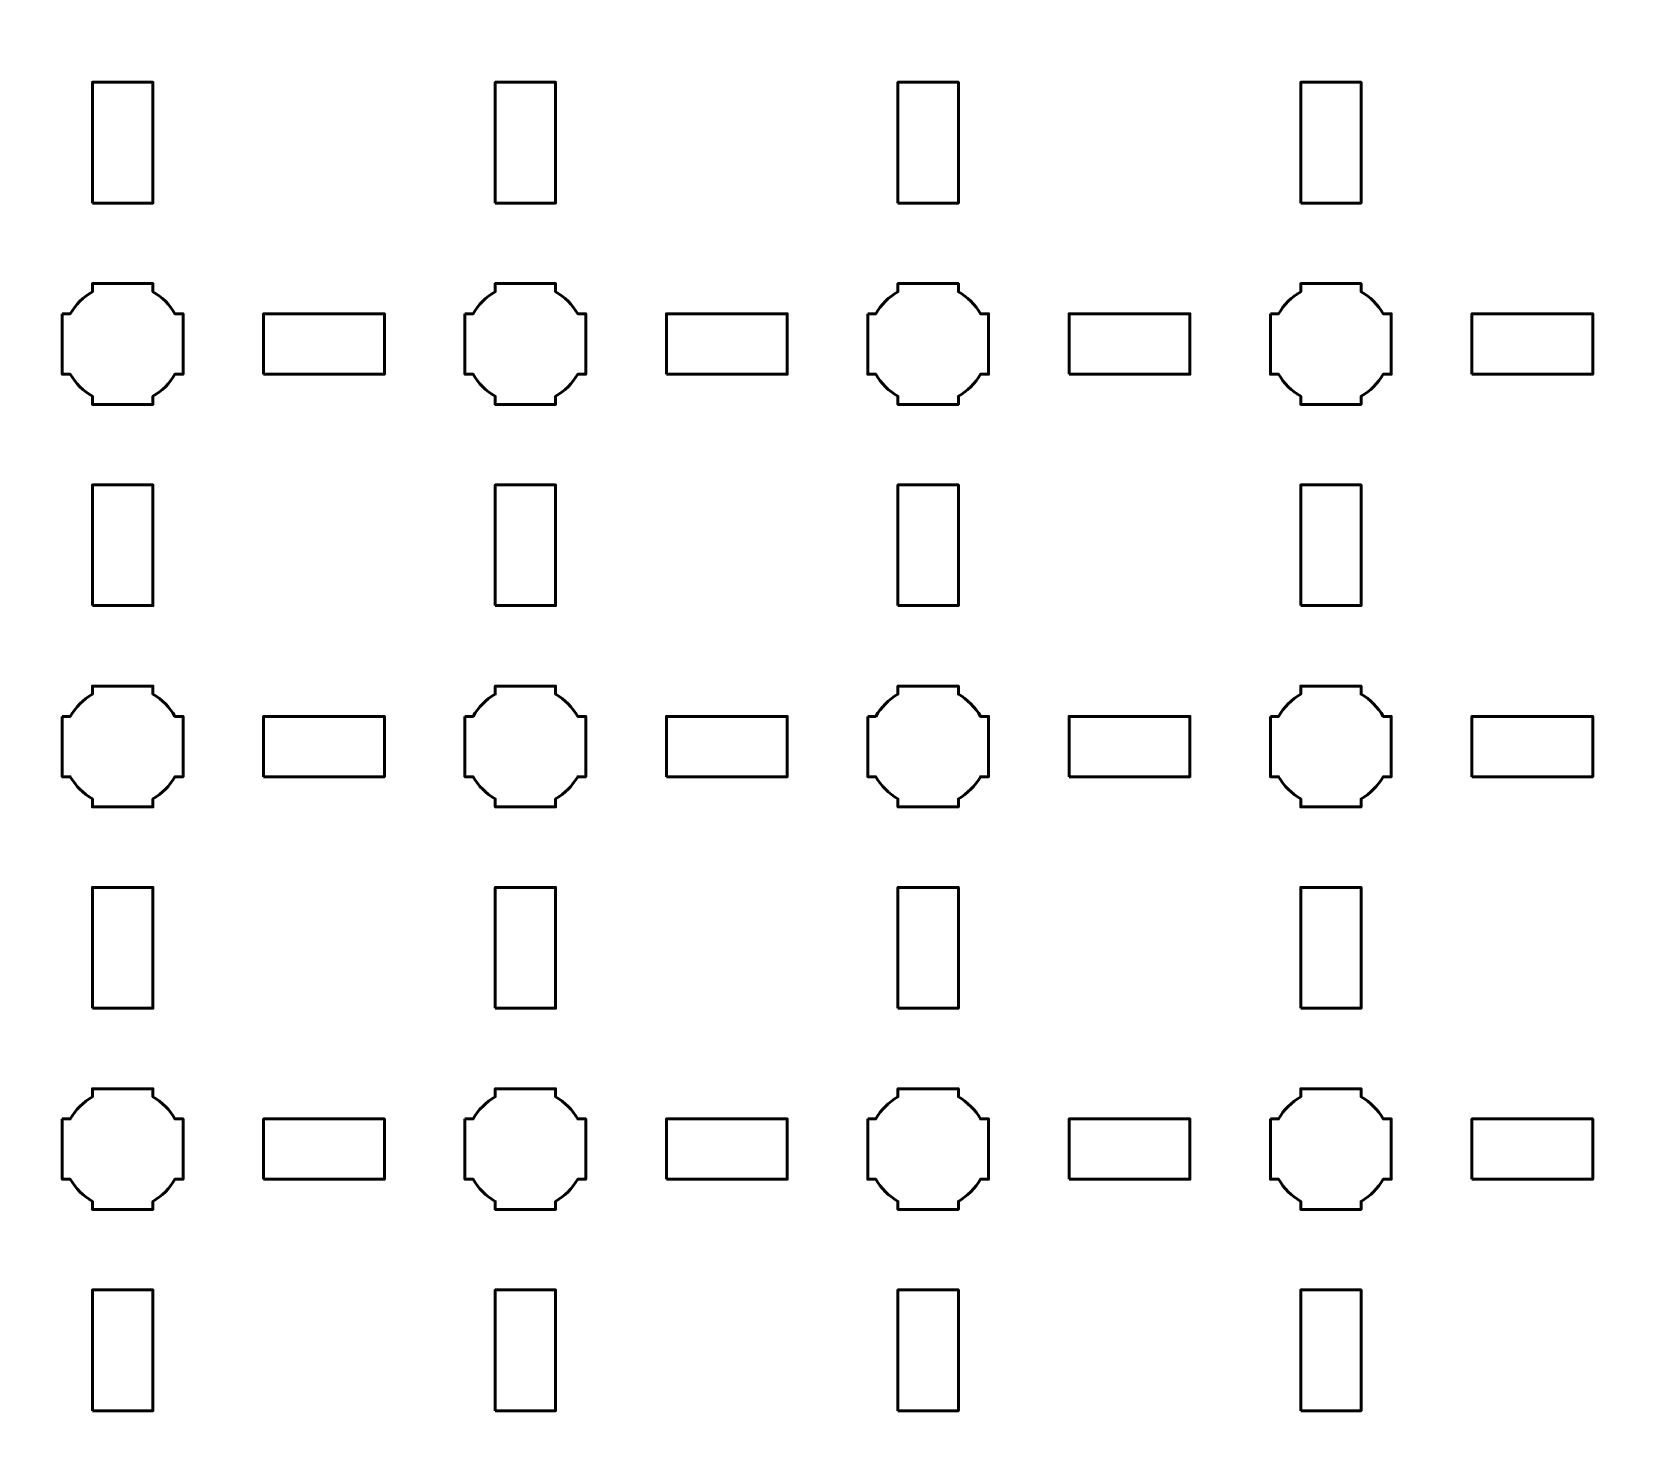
# Model space of a CAD drawing. Header units: centimetres. Extents: x -40.1 to 19.1, y -44.5 to 14.8.
# Drawn here: x -3.95 to 4, y -29.35 to -22.3 of the extents above; entities that cross this region are included whole.
import ezdxf

# ---------------------------------------------------------------- set-up
doc = ezdxf.new("R2010")
doc.units = ezdxf.units.CM
doc.header["$MEASUREMENT"] = 0
doc.layers.add('Layer 1', color=7, linetype='Continuous')

msp = doc.modelspace()

# ---------------------------------------------------------------- linework, layer by layer
at = {"layer": 'Layer 1', "lineweight": 53}
for points in [[(-3.65, -23.15), (-3.35, -23.15), (-3.35, -22.55), (-3.65, -22.55), (-3.65, -23.15)], [(-1.65, -23.15), (-1.35, -23.15), (-1.35, -22.55), (-1.65, -22.55), (-1.65, -23.15)], [(0.35, -23.15), (0.65, -23.15), (0.65, -22.55), (0.35, -22.55), (0.35, -23.15)], [(2.35, -23.15), (2.65, -23.15), (2.65, -22.55), (2.35, -22.55), (2.35, -23.15)], [(-2.8, -24), (-2.2, -24), (-2.2, -23.7), (-2.8, -23.7), (-2.8, -24)], [(-0.8, -24), (-0.2, -24), (-0.2, -23.7), (-0.8, -23.7), (-0.8, -24)], [(1.2, -24), (1.8, -24), (1.8, -23.7), (1.2, -23.7), (1.2, -24)], [(3.2, -24), (3.8, -24), (3.8, -23.7), (3.2, -23.7), (3.2, -24)], [(-3.65, -25.15), (-3.35, -25.15), (-3.35, -24.55), (-3.65, -24.55), (-3.65, -25.15)], [(-1.65, -25.15), (-1.35, -25.15), (-1.35, -24.55), (-1.65, -24.55), (-1.65, -25.15)], [(0.35, -25.15), (0.65, -25.15), (0.65, -24.55), (0.35, -24.55), (0.35, -25.15)], [(2.35, -25.15), (2.65, -25.15), (2.65, -24.55), (2.35, -24.55), (2.35, -25.15)], [(-2.8, -26), (-2.2, -26), (-2.2, -25.7), (-2.8, -25.7), (-2.8, -26)], [(-0.8, -26), (-0.2, -26), (-0.2, -25.7), (-0.8, -25.7), (-0.8, -26)], [(1.2, -26), (1.8, -26), (1.8, -25.7), (1.2, -25.7), (1.2, -26)], [(3.2, -26), (3.8, -26), (3.8, -25.7), (3.2, -25.7), (3.2, -26)], [(-3.65, -27.15), (-3.35, -27.15), (-3.35, -26.55), (-3.65, -26.55), (-3.65, -27.15)], [(-1.65, -27.15), (-1.35, -27.15), (-1.35, -26.55), (-1.65, -26.55), (-1.65, -27.15)], [(0.35, -27.15), (0.65, -27.15), (0.65, -26.55), (0.35, -26.55), (0.35, -27.15)], [(2.35, -27.15), (2.65, -27.15), (2.65, -26.55), (2.35, -26.55), (2.35, -27.15)], [(-2.8, -28), (-2.2, -28), (-2.2, -27.7), (-2.8, -27.7), (-2.8, -28)], [(-0.8, -28), (-0.2, -28), (-0.2, -27.7), (-0.8, -27.7), (-0.8, -28)], [(1.2, -28), (1.8, -28), (1.8, -27.7), (1.2, -27.7), (1.2, -28)], [(3.2, -28), (3.8, -28), (3.8, -27.7), (3.2, -27.7), (3.2, -28)], [(-3.65, -29.15), (-3.35, -29.15), (-3.35, -28.55), (-3.65, -28.55), (-3.65, -29.15)], [(-1.65, -29.15), (-1.35, -29.15), (-1.35, -28.55), (-1.65, -28.55), (-1.65, -29.15)], [(0.35, -29.15), (0.65, -29.15), (0.65, -28.55), (0.35, -28.55), (0.35, -29.15)], [(2.35, -29.15), (2.65, -29.15), (2.65, -28.55), (2.35, -28.55), (2.35, -29.15)]]:
    msp.add_lwpolyline(points, close=True, dxfattribs=at)
for points, knots in [([(-40.15, -44), (-40.15, -44), (-40.15, 14.3), (-40.15, 14.3), (-40.15, 14.3), (-40.15, 14.57609), (-39.92609, 14.8), (-39.65, 14.8), (-39.65, 14.8), (-39.65, 14.8), (18.65, 14.8), (18.65, 14.8), (18.65, 14.8), (18.92609, 14.8), (19.15, 14.57609), (19.15, 14.3), (19.15, 14.3), (19.15, 14.3), (19.15, -44), (19.15, -44), (19.15, -44), (19.15, -44.27609), (18.92609, -44.5), (18.65, -44.5), (18.65, -44.5), (18.65, -44.5), (-39.65, -44.5), (-39.65, -44.5), (-39.65, -44.5), (-39.92609, -44.5), (-40.15, -44.27609), (-40.15, -44)], [0, 0, 0, 0, 0.125, 0.125, 0.125, 0.125, 0.25, 0.25, 0.25, 0.25, 0.375, 0.375, 0.375, 0.375, 0.5, 0.5, 0.5, 0.5, 0.625, 0.625, 0.625, 0.625, 0.75, 0.75, 0.75, 0.75, 0.875, 0.875, 0.875, 0.875, 1, 1, 1, 1]), ([(-3.8, -23.7), (-3.8, -23.7), (-3.75985, -23.7), (-3.75985, -23.7), (-3.75985, -23.7), (-3.7335, -23.65447), (-3.69553, -23.6165), (-3.65, -23.59015), (-3.65, -23.59015), (-3.65, -23.59015), (-3.65, -23.55), (-3.65, -23.55), (-3.65, -23.55), (-3.65, -23.55), (-3.5, -23.55), (-3.5, -23.55), (-3.5, -23.55), (-3.5, -23.55), (-3.35, -23.55), (-3.35, -23.55), (-3.35, -23.55), (-3.35, -23.55), (-3.35, -23.59015), (-3.35, -23.59015), (-3.35, -23.59015), (-3.30447, -23.6165), (-3.2665, -23.65447), (-3.24015, -23.7), (-3.24015, -23.7), (-3.24015, -23.7), (-3.2, -23.7), (-3.2, -23.7), (-3.2, -23.7), (-3.2, -23.7), (-3.2, -23.85), (-3.2, -23.85), (-3.2, -23.85), (-3.2, -23.85), (-3.2, -24), (-3.2, -24), (-3.2, -24), (-3.2, -24), (-3.24015, -24), (-3.24015, -24), (-3.24015, -24), (-3.2665, -24.04553), (-3.30447, -24.0835), (-3.35, -24.10985), (-3.35, -24.10985), (-3.35, -24.10985), (-3.35, -24.15), (-3.35, -24.15), (-3.35, -24.15), (-3.35, -24.15), (-3.5, -24.15), (-3.5, -24.15), (-3.5, -24.15), (-3.5, -24.15), (-3.65, -24.15), (-3.65, -24.15), (-3.65, -24.15), (-3.65, -24.15), (-3.65, -24.10985), (-3.65, -24.10985), (-3.65, -24.10985), (-3.69553, -24.0835), (-3.7335, -24.04553), (-3.75985, -24), (-3.75985, -24), (-3.75985, -24), (-3.8, -24), (-3.8, -24), (-3.8, -24), (-3.8, -24), (-3.8, -23.85), (-3.8, -23.85), (-3.8, -23.85), (-3.8, -23.85), (-3.8, -23.7), (-3.8, -23.7)], [0, 0, 0, 0, 0.05, 0.05, 0.05, 0.05, 0.1, 0.1, 0.1, 0.1, 0.15, 0.15, 0.15, 0.15, 0.2, 0.2, 0.2, 0.2, 0.25, 0.25, 0.25, 0.25, 0.3, 0.3, 0.3, 0.3, 0.35, 0.35, 0.35, 0.35, 0.4, 0.4, 0.4, 0.4, 0.45, 0.45, 0.45, 0.45, 0.5, 0.5, 0.5, 0.5, 0.55, 0.55, 0.55, 0.55, 0.6, 0.6, 0.6, 0.6, 0.65, 0.65, 0.65, 0.65, 0.7, 0.7, 0.7, 0.7, 0.75, 0.75, 0.75, 0.75, 0.8, 0.8, 0.8, 0.8, 0.85, 0.85, 0.85, 0.85, 0.9, 0.9, 0.9, 0.9, 0.95, 0.95, 0.95, 0.95, 1, 1, 1, 1]), ([(-1.8, -23.7), (-1.8, -23.7), (-1.75985, -23.7), (-1.75985, -23.7), (-1.75985, -23.7), (-1.7335, -23.65447), (-1.69553, -23.6165), (-1.65, -23.59015), (-1.65, -23.59015), (-1.65, -23.59015), (-1.65, -23.55), (-1.65, -23.55), (-1.65, -23.55), (-1.65, -23.55), (-1.5, -23.55), (-1.5, -23.55), (-1.5, -23.55), (-1.5, -23.55), (-1.35, -23.55), (-1.35, -23.55), (-1.35, -23.55), (-1.35, -23.55), (-1.35, -23.59015), (-1.35, -23.59015), (-1.35, -23.59015), (-1.30447, -23.6165), (-1.2665, -23.65447), (-1.24015, -23.7), (-1.24015, -23.7), (-1.24015, -23.7), (-1.2, -23.7), (-1.2, -23.7), (-1.2, -23.7), (-1.2, -23.7), (-1.2, -23.85), (-1.2, -23.85), (-1.2, -23.85), (-1.2, -23.85), (-1.2, -24), (-1.2, -24), (-1.2, -24), (-1.2, -24), (-1.24015, -24), (-1.24015, -24), (-1.24015, -24), (-1.2665, -24.04553), (-1.30447, -24.0835), (-1.35, -24.10985), (-1.35, -24.10985), (-1.35, -24.10985), (-1.35, -24.15), (-1.35, -24.15), (-1.35, -24.15), (-1.35, -24.15), (-1.5, -24.15), (-1.5, -24.15), (-1.5, -24.15), (-1.5, -24.15), (-1.65, -24.15), (-1.65, -24.15), (-1.65, -24.15), (-1.65, -24.15), (-1.65, -24.10985), (-1.65, -24.10985), (-1.65, -24.10985), (-1.69553, -24.0835), (-1.7335, -24.04553), (-1.75985, -24), (-1.75985, -24), (-1.75985, -24), (-1.8, -24), (-1.8, -24), (-1.8, -24), (-1.8, -24), (-1.8, -23.85), (-1.8, -23.85), (-1.8, -23.85), (-1.8, -23.85), (-1.8, -23.7), (-1.8, -23.7)], [0, 0, 0, 0, 0.05, 0.05, 0.05, 0.05, 0.1, 0.1, 0.1, 0.1, 0.15, 0.15, 0.15, 0.15, 0.2, 0.2, 0.2, 0.2, 0.25, 0.25, 0.25, 0.25, 0.3, 0.3, 0.3, 0.3, 0.35, 0.35, 0.35, 0.35, 0.4, 0.4, 0.4, 0.4, 0.45, 0.45, 0.45, 0.45, 0.5, 0.5, 0.5, 0.5, 0.55, 0.55, 0.55, 0.55, 0.6, 0.6, 0.6, 0.6, 0.65, 0.65, 0.65, 0.65, 0.7, 0.7, 0.7, 0.7, 0.75, 0.75, 0.75, 0.75, 0.8, 0.8, 0.8, 0.8, 0.85, 0.85, 0.85, 0.85, 0.9, 0.9, 0.9, 0.9, 0.95, 0.95, 0.95, 0.95, 1, 1, 1, 1]), ([(0.2, -23.7), (0.2, -23.7), (0.24015, -23.7), (0.24015, -23.7), (0.24015, -23.7), (0.2665, -23.65447), (0.30447, -23.6165), (0.35, -23.59015), (0.35, -23.59015), (0.35, -23.59015), (0.35, -23.55), (0.35, -23.55), (0.35, -23.55), (0.35, -23.55), (0.5, -23.55), (0.5, -23.55), (0.5, -23.55), (0.5, -23.55), (0.65, -23.55), (0.65, -23.55), (0.65, -23.55), (0.65, -23.55), (0.65, -23.59015), (0.65, -23.59015), (0.65, -23.59015), (0.69553, -23.6165), (0.7335, -23.65447), (0.75985, -23.7), (0.75985, -23.7), (0.75985, -23.7), (0.8, -23.7), (0.8, -23.7), (0.8, -23.7), (0.8, -23.7), (0.8, -23.85), (0.8, -23.85), (0.8, -23.85), (0.8, -23.85), (0.8, -24), (0.8, -24), (0.8, -24), (0.8, -24), (0.75985, -24), (0.75985, -24), (0.75985, -24), (0.7335, -24.04553), (0.69553, -24.0835), (0.65, -24.10985), (0.65, -24.10985), (0.65, -24.10985), (0.65, -24.15), (0.65, -24.15), (0.65, -24.15), (0.65, -24.15), (0.5, -24.15), (0.5, -24.15), (0.5, -24.15), (0.5, -24.15), (0.35, -24.15), (0.35, -24.15), (0.35, -24.15), (0.35, -24.15), (0.35, -24.10985), (0.35, -24.10985), (0.35, -24.10985), (0.30447, -24.0835), (0.2665, -24.04553), (0.24015, -24), (0.24015, -24), (0.24015, -24), (0.2, -24), (0.2, -24), (0.2, -24), (0.2, -24), (0.2, -23.85), (0.2, -23.85), (0.2, -23.85), (0.2, -23.85), (0.2, -23.7), (0.2, -23.7)], [0, 0, 0, 0, 0.05, 0.05, 0.05, 0.05, 0.1, 0.1, 0.1, 0.1, 0.15, 0.15, 0.15, 0.15, 0.2, 0.2, 0.2, 0.2, 0.25, 0.25, 0.25, 0.25, 0.3, 0.3, 0.3, 0.3, 0.35, 0.35, 0.35, 0.35, 0.4, 0.4, 0.4, 0.4, 0.45, 0.45, 0.45, 0.45, 0.5, 0.5, 0.5, 0.5, 0.55, 0.55, 0.55, 0.55, 0.6, 0.6, 0.6, 0.6, 0.65, 0.65, 0.65, 0.65, 0.7, 0.7, 0.7, 0.7, 0.75, 0.75, 0.75, 0.75, 0.8, 0.8, 0.8, 0.8, 0.85, 0.85, 0.85, 0.85, 0.9, 0.9, 0.9, 0.9, 0.95, 0.95, 0.95, 0.95, 1, 1, 1, 1]), ([(2.2, -23.7), (2.2, -23.7), (2.24015, -23.7), (2.24015, -23.7), (2.24015, -23.7), (2.2665, -23.65447), (2.30447, -23.6165), (2.35, -23.59015), (2.35, -23.59015), (2.35, -23.59015), (2.35, -23.55), (2.35, -23.55), (2.35, -23.55), (2.35, -23.55), (2.5, -23.55), (2.5, -23.55), (2.5, -23.55), (2.5, -23.55), (2.65, -23.55), (2.65, -23.55), (2.65, -23.55), (2.65, -23.55), (2.65, -23.59015), (2.65, -23.59015), (2.65, -23.59015), (2.69553, -23.6165), (2.7335, -23.65447), (2.75985, -23.7), (2.75985, -23.7), (2.75985, -23.7), (2.8, -23.7), (2.8, -23.7), (2.8, -23.7), (2.8, -23.7), (2.8, -23.85), (2.8, -23.85), (2.8, -23.85), (2.8, -23.85), (2.8, -24), (2.8, -24), (2.8, -24), (2.8, -24), (2.75985, -24), (2.75985, -24), (2.75985, -24), (2.7335, -24.04553), (2.69553, -24.0835), (2.65, -24.10985), (2.65, -24.10985), (2.65, -24.10985), (2.65, -24.15), (2.65, -24.15), (2.65, -24.15), (2.65, -24.15), (2.5, -24.15), (2.5, -24.15), (2.5, -24.15), (2.5, -24.15), (2.35, -24.15), (2.35, -24.15), (2.35, -24.15), (2.35, -24.15), (2.35, -24.10985), (2.35, -24.10985), (2.35, -24.10985), (2.30447, -24.0835), (2.2665, -24.04553), (2.24015, -24), (2.24015, -24), (2.24015, -24), (2.2, -24), (2.2, -24), (2.2, -24), (2.2, -24), (2.2, -23.85), (2.2, -23.85), (2.2, -23.85), (2.2, -23.85), (2.2, -23.7), (2.2, -23.7)], [0, 0, 0, 0, 0.05, 0.05, 0.05, 0.05, 0.1, 0.1, 0.1, 0.1, 0.15, 0.15, 0.15, 0.15, 0.2, 0.2, 0.2, 0.2, 0.25, 0.25, 0.25, 0.25, 0.3, 0.3, 0.3, 0.3, 0.35, 0.35, 0.35, 0.35, 0.4, 0.4, 0.4, 0.4, 0.45, 0.45, 0.45, 0.45, 0.5, 0.5, 0.5, 0.5, 0.55, 0.55, 0.55, 0.55, 0.6, 0.6, 0.6, 0.6, 0.65, 0.65, 0.65, 0.65, 0.7, 0.7, 0.7, 0.7, 0.75, 0.75, 0.75, 0.75, 0.8, 0.8, 0.8, 0.8, 0.85, 0.85, 0.85, 0.85, 0.9, 0.9, 0.9, 0.9, 0.95, 0.95, 0.95, 0.95, 1, 1, 1, 1]), ([(-3.8, -25.7), (-3.8, -25.7), (-3.75985, -25.7), (-3.75985, -25.7), (-3.75985, -25.7), (-3.7335, -25.65447), (-3.69553, -25.6165), (-3.65, -25.59015), (-3.65, -25.59015), (-3.65, -25.59015), (-3.65, -25.55), (-3.65, -25.55), (-3.65, -25.55), (-3.65, -25.55), (-3.5, -25.55), (-3.5, -25.55), (-3.5, -25.55), (-3.5, -25.55), (-3.35, -25.55), (-3.35, -25.55), (-3.35, -25.55), (-3.35, -25.55), (-3.35, -25.59015), (-3.35, -25.59015), (-3.35, -25.59015), (-3.30447, -25.6165), (-3.2665, -25.65447), (-3.24015, -25.7), (-3.24015, -25.7), (-3.24015, -25.7), (-3.2, -25.7), (-3.2, -25.7), (-3.2, -25.7), (-3.2, -25.7), (-3.2, -25.85), (-3.2, -25.85), (-3.2, -25.85), (-3.2, -25.85), (-3.2, -26), (-3.2, -26), (-3.2, -26), (-3.2, -26), (-3.24015, -26), (-3.24015, -26), (-3.24015, -26), (-3.2665, -26.04553), (-3.30447, -26.0835), (-3.35, -26.10985), (-3.35, -26.10985), (-3.35, -26.10985), (-3.35, -26.15), (-3.35, -26.15), (-3.35, -26.15), (-3.35, -26.15), (-3.5, -26.15), (-3.5, -26.15), (-3.5, -26.15), (-3.5, -26.15), (-3.65, -26.15), (-3.65, -26.15), (-3.65, -26.15), (-3.65, -26.15), (-3.65, -26.10985), (-3.65, -26.10985), (-3.65, -26.10985), (-3.69553, -26.0835), (-3.7335, -26.04553), (-3.75985, -26), (-3.75985, -26), (-3.75985, -26), (-3.8, -26), (-3.8, -26), (-3.8, -26), (-3.8, -26), (-3.8, -25.85), (-3.8, -25.85), (-3.8, -25.85), (-3.8, -25.85), (-3.8, -25.7), (-3.8, -25.7)], [0, 0, 0, 0, 0.05, 0.05, 0.05, 0.05, 0.1, 0.1, 0.1, 0.1, 0.15, 0.15, 0.15, 0.15, 0.2, 0.2, 0.2, 0.2, 0.25, 0.25, 0.25, 0.25, 0.3, 0.3, 0.3, 0.3, 0.35, 0.35, 0.35, 0.35, 0.4, 0.4, 0.4, 0.4, 0.45, 0.45, 0.45, 0.45, 0.5, 0.5, 0.5, 0.5, 0.55, 0.55, 0.55, 0.55, 0.6, 0.6, 0.6, 0.6, 0.65, 0.65, 0.65, 0.65, 0.7, 0.7, 0.7, 0.7, 0.75, 0.75, 0.75, 0.75, 0.8, 0.8, 0.8, 0.8, 0.85, 0.85, 0.85, 0.85, 0.9, 0.9, 0.9, 0.9, 0.95, 0.95, 0.95, 0.95, 1, 1, 1, 1]), ([(-1.8, -25.7), (-1.8, -25.7), (-1.75985, -25.7), (-1.75985, -25.7), (-1.75985, -25.7), (-1.7335, -25.65447), (-1.69553, -25.6165), (-1.65, -25.59015), (-1.65, -25.59015), (-1.65, -25.59015), (-1.65, -25.55), (-1.65, -25.55), (-1.65, -25.55), (-1.65, -25.55), (-1.5, -25.55), (-1.5, -25.55), (-1.5, -25.55), (-1.5, -25.55), (-1.35, -25.55), (-1.35, -25.55), (-1.35, -25.55), (-1.35, -25.55), (-1.35, -25.59015), (-1.35, -25.59015), (-1.35, -25.59015), (-1.30447, -25.6165), (-1.2665, -25.65447), (-1.24015, -25.7), (-1.24015, -25.7), (-1.24015, -25.7), (-1.2, -25.7), (-1.2, -25.7), (-1.2, -25.7), (-1.2, -25.7), (-1.2, -25.85), (-1.2, -25.85), (-1.2, -25.85), (-1.2, -25.85), (-1.2, -26), (-1.2, -26), (-1.2, -26), (-1.2, -26), (-1.24015, -26), (-1.24015, -26), (-1.24015, -26), (-1.2665, -26.04553), (-1.30447, -26.0835), (-1.35, -26.10985), (-1.35, -26.10985), (-1.35, -26.10985), (-1.35, -26.15), (-1.35, -26.15), (-1.35, -26.15), (-1.35, -26.15), (-1.5, -26.15), (-1.5, -26.15), (-1.5, -26.15), (-1.5, -26.15), (-1.65, -26.15), (-1.65, -26.15), (-1.65, -26.15), (-1.65, -26.15), (-1.65, -26.10985), (-1.65, -26.10985), (-1.65, -26.10985), (-1.69553, -26.0835), (-1.7335, -26.04553), (-1.75985, -26), (-1.75985, -26), (-1.75985, -26), (-1.8, -26), (-1.8, -26), (-1.8, -26), (-1.8, -26), (-1.8, -25.85), (-1.8, -25.85), (-1.8, -25.85), (-1.8, -25.85), (-1.8, -25.7), (-1.8, -25.7)], [0, 0, 0, 0, 0.05, 0.05, 0.05, 0.05, 0.1, 0.1, 0.1, 0.1, 0.15, 0.15, 0.15, 0.15, 0.2, 0.2, 0.2, 0.2, 0.25, 0.25, 0.25, 0.25, 0.3, 0.3, 0.3, 0.3, 0.35, 0.35, 0.35, 0.35, 0.4, 0.4, 0.4, 0.4, 0.45, 0.45, 0.45, 0.45, 0.5, 0.5, 0.5, 0.5, 0.55, 0.55, 0.55, 0.55, 0.6, 0.6, 0.6, 0.6, 0.65, 0.65, 0.65, 0.65, 0.7, 0.7, 0.7, 0.7, 0.75, 0.75, 0.75, 0.75, 0.8, 0.8, 0.8, 0.8, 0.85, 0.85, 0.85, 0.85, 0.9, 0.9, 0.9, 0.9, 0.95, 0.95, 0.95, 0.95, 1, 1, 1, 1]), ([(0.2, -25.7), (0.2, -25.7), (0.24015, -25.7), (0.24015, -25.7), (0.24015, -25.7), (0.2665, -25.65447), (0.30447, -25.6165), (0.35, -25.59015), (0.35, -25.59015), (0.35, -25.59015), (0.35, -25.55), (0.35, -25.55), (0.35, -25.55), (0.35, -25.55), (0.5, -25.55), (0.5, -25.55), (0.5, -25.55), (0.5, -25.55), (0.65, -25.55), (0.65, -25.55), (0.65, -25.55), (0.65, -25.55), (0.65, -25.59015), (0.65, -25.59015), (0.65, -25.59015), (0.69553, -25.6165), (0.7335, -25.65447), (0.75985, -25.7), (0.75985, -25.7), (0.75985, -25.7), (0.8, -25.7), (0.8, -25.7), (0.8, -25.7), (0.8, -25.7), (0.8, -25.85), (0.8, -25.85), (0.8, -25.85), (0.8, -25.85), (0.8, -26), (0.8, -26), (0.8, -26), (0.8, -26), (0.75985, -26), (0.75985, -26), (0.75985, -26), (0.7335, -26.04553), (0.69553, -26.0835), (0.65, -26.10985), (0.65, -26.10985), (0.65, -26.10985), (0.65, -26.15), (0.65, -26.15), (0.65, -26.15), (0.65, -26.15), (0.5, -26.15), (0.5, -26.15), (0.5, -26.15), (0.5, -26.15), (0.35, -26.15), (0.35, -26.15), (0.35, -26.15), (0.35, -26.15), (0.35, -26.10985), (0.35, -26.10985), (0.35, -26.10985), (0.30447, -26.0835), (0.2665, -26.04553), (0.24015, -26), (0.24015, -26), (0.24015, -26), (0.2, -26), (0.2, -26), (0.2, -26), (0.2, -26), (0.2, -25.85), (0.2, -25.85), (0.2, -25.85), (0.2, -25.85), (0.2, -25.7), (0.2, -25.7)], [0, 0, 0, 0, 0.05, 0.05, 0.05, 0.05, 0.1, 0.1, 0.1, 0.1, 0.15, 0.15, 0.15, 0.15, 0.2, 0.2, 0.2, 0.2, 0.25, 0.25, 0.25, 0.25, 0.3, 0.3, 0.3, 0.3, 0.35, 0.35, 0.35, 0.35, 0.4, 0.4, 0.4, 0.4, 0.45, 0.45, 0.45, 0.45, 0.5, 0.5, 0.5, 0.5, 0.55, 0.55, 0.55, 0.55, 0.6, 0.6, 0.6, 0.6, 0.65, 0.65, 0.65, 0.65, 0.7, 0.7, 0.7, 0.7, 0.75, 0.75, 0.75, 0.75, 0.8, 0.8, 0.8, 0.8, 0.85, 0.85, 0.85, 0.85, 0.9, 0.9, 0.9, 0.9, 0.95, 0.95, 0.95, 0.95, 1, 1, 1, 1]), ([(2.2, -25.7), (2.2, -25.7), (2.24015, -25.7), (2.24015, -25.7), (2.24015, -25.7), (2.2665, -25.65447), (2.30447, -25.6165), (2.35, -25.59015), (2.35, -25.59015), (2.35, -25.59015), (2.35, -25.55), (2.35, -25.55), (2.35, -25.55), (2.35, -25.55), (2.5, -25.55), (2.5, -25.55), (2.5, -25.55), (2.5, -25.55), (2.65, -25.55), (2.65, -25.55), (2.65, -25.55), (2.65, -25.55), (2.65, -25.59015), (2.65, -25.59015), (2.65, -25.59015), (2.69553, -25.6165), (2.7335, -25.65447), (2.75985, -25.7), (2.75985, -25.7), (2.75985, -25.7), (2.8, -25.7), (2.8, -25.7), (2.8, -25.7), (2.8, -25.7), (2.8, -25.85), (2.8, -25.85), (2.8, -25.85), (2.8, -25.85), (2.8, -26), (2.8, -26), (2.8, -26), (2.8, -26), (2.75985, -26), (2.75985, -26), (2.75985, -26), (2.7335, -26.04553), (2.69553, -26.0835), (2.65, -26.10985), (2.65, -26.10985), (2.65, -26.10985), (2.65, -26.15), (2.65, -26.15), (2.65, -26.15), (2.65, -26.15), (2.5, -26.15), (2.5, -26.15), (2.5, -26.15), (2.5, -26.15), (2.35, -26.15), (2.35, -26.15), (2.35, -26.15), (2.35, -26.15), (2.35, -26.10985), (2.35, -26.10985), (2.35, -26.10985), (2.30447, -26.0835), (2.2665, -26.04553), (2.24015, -26), (2.24015, -26), (2.24015, -26), (2.2, -26), (2.2, -26), (2.2, -26), (2.2, -26), (2.2, -25.85), (2.2, -25.85), (2.2, -25.85), (2.2, -25.85), (2.2, -25.7), (2.2, -25.7)], [0, 0, 0, 0, 0.05, 0.05, 0.05, 0.05, 0.1, 0.1, 0.1, 0.1, 0.15, 0.15, 0.15, 0.15, 0.2, 0.2, 0.2, 0.2, 0.25, 0.25, 0.25, 0.25, 0.3, 0.3, 0.3, 0.3, 0.35, 0.35, 0.35, 0.35, 0.4, 0.4, 0.4, 0.4, 0.45, 0.45, 0.45, 0.45, 0.5, 0.5, 0.5, 0.5, 0.55, 0.55, 0.55, 0.55, 0.6, 0.6, 0.6, 0.6, 0.65, 0.65, 0.65, 0.65, 0.7, 0.7, 0.7, 0.7, 0.75, 0.75, 0.75, 0.75, 0.8, 0.8, 0.8, 0.8, 0.85, 0.85, 0.85, 0.85, 0.9, 0.9, 0.9, 0.9, 0.95, 0.95, 0.95, 0.95, 1, 1, 1, 1]), ([(-3.8, -27.7), (-3.8, -27.7), (-3.75985, -27.7), (-3.75985, -27.7), (-3.75985, -27.7), (-3.7335, -27.65447), (-3.69553, -27.6165), (-3.65, -27.59015), (-3.65, -27.59015), (-3.65, -27.59015), (-3.65, -27.55), (-3.65, -27.55), (-3.65, -27.55), (-3.65, -27.55), (-3.5, -27.55), (-3.5, -27.55), (-3.5, -27.55), (-3.5, -27.55), (-3.35, -27.55), (-3.35, -27.55), (-3.35, -27.55), (-3.35, -27.55), (-3.35, -27.59015), (-3.35, -27.59015), (-3.35, -27.59015), (-3.30447, -27.6165), (-3.2665, -27.65447), (-3.24015, -27.7), (-3.24015, -27.7), (-3.24015, -27.7), (-3.2, -27.7), (-3.2, -27.7), (-3.2, -27.7), (-3.2, -27.7), (-3.2, -27.85), (-3.2, -27.85), (-3.2, -27.85), (-3.2, -27.85), (-3.2, -28), (-3.2, -28), (-3.2, -28), (-3.2, -28), (-3.24015, -28), (-3.24015, -28), (-3.24015, -28), (-3.2665, -28.04553), (-3.30447, -28.0835), (-3.35, -28.10985), (-3.35, -28.10985), (-3.35, -28.10985), (-3.35, -28.15), (-3.35, -28.15), (-3.35, -28.15), (-3.35, -28.15), (-3.5, -28.15), (-3.5, -28.15), (-3.5, -28.15), (-3.5, -28.15), (-3.65, -28.15), (-3.65, -28.15), (-3.65, -28.15), (-3.65, -28.15), (-3.65, -28.10985), (-3.65, -28.10985), (-3.65, -28.10985), (-3.69553, -28.0835), (-3.7335, -28.04553), (-3.75985, -28), (-3.75985, -28), (-3.75985, -28), (-3.8, -28), (-3.8, -28), (-3.8, -28), (-3.8, -28), (-3.8, -27.85), (-3.8, -27.85), (-3.8, -27.85), (-3.8, -27.85), (-3.8, -27.7), (-3.8, -27.7)], [0, 0, 0, 0, 0.05, 0.05, 0.05, 0.05, 0.1, 0.1, 0.1, 0.1, 0.15, 0.15, 0.15, 0.15, 0.2, 0.2, 0.2, 0.2, 0.25, 0.25, 0.25, 0.25, 0.3, 0.3, 0.3, 0.3, 0.35, 0.35, 0.35, 0.35, 0.4, 0.4, 0.4, 0.4, 0.45, 0.45, 0.45, 0.45, 0.5, 0.5, 0.5, 0.5, 0.55, 0.55, 0.55, 0.55, 0.6, 0.6, 0.6, 0.6, 0.65, 0.65, 0.65, 0.65, 0.7, 0.7, 0.7, 0.7, 0.75, 0.75, 0.75, 0.75, 0.8, 0.8, 0.8, 0.8, 0.85, 0.85, 0.85, 0.85, 0.9, 0.9, 0.9, 0.9, 0.95, 0.95, 0.95, 0.95, 1, 1, 1, 1]), ([(-1.8, -27.7), (-1.8, -27.7), (-1.75985, -27.7), (-1.75985, -27.7), (-1.75985, -27.7), (-1.7335, -27.65447), (-1.69553, -27.6165), (-1.65, -27.59015), (-1.65, -27.59015), (-1.65, -27.59015), (-1.65, -27.55), (-1.65, -27.55), (-1.65, -27.55), (-1.65, -27.55), (-1.5, -27.55), (-1.5, -27.55), (-1.5, -27.55), (-1.5, -27.55), (-1.35, -27.55), (-1.35, -27.55), (-1.35, -27.55), (-1.35, -27.55), (-1.35, -27.59015), (-1.35, -27.59015), (-1.35, -27.59015), (-1.30447, -27.6165), (-1.2665, -27.65447), (-1.24015, -27.7), (-1.24015, -27.7), (-1.24015, -27.7), (-1.2, -27.7), (-1.2, -27.7), (-1.2, -27.7), (-1.2, -27.7), (-1.2, -27.85), (-1.2, -27.85), (-1.2, -27.85), (-1.2, -27.85), (-1.2, -28), (-1.2, -28), (-1.2, -28), (-1.2, -28), (-1.24015, -28), (-1.24015, -28), (-1.24015, -28), (-1.2665, -28.04553), (-1.30447, -28.0835), (-1.35, -28.10985), (-1.35, -28.10985), (-1.35, -28.10985), (-1.35, -28.15), (-1.35, -28.15), (-1.35, -28.15), (-1.35, -28.15), (-1.5, -28.15), (-1.5, -28.15), (-1.5, -28.15), (-1.5, -28.15), (-1.65, -28.15), (-1.65, -28.15), (-1.65, -28.15), (-1.65, -28.15), (-1.65, -28.10985), (-1.65, -28.10985), (-1.65, -28.10985), (-1.69553, -28.0835), (-1.7335, -28.04553), (-1.75985, -28), (-1.75985, -28), (-1.75985, -28), (-1.8, -28), (-1.8, -28), (-1.8, -28), (-1.8, -28), (-1.8, -27.85), (-1.8, -27.85), (-1.8, -27.85), (-1.8, -27.85), (-1.8, -27.7), (-1.8, -27.7)], [0, 0, 0, 0, 0.05, 0.05, 0.05, 0.05, 0.1, 0.1, 0.1, 0.1, 0.15, 0.15, 0.15, 0.15, 0.2, 0.2, 0.2, 0.2, 0.25, 0.25, 0.25, 0.25, 0.3, 0.3, 0.3, 0.3, 0.35, 0.35, 0.35, 0.35, 0.4, 0.4, 0.4, 0.4, 0.45, 0.45, 0.45, 0.45, 0.5, 0.5, 0.5, 0.5, 0.55, 0.55, 0.55, 0.55, 0.6, 0.6, 0.6, 0.6, 0.65, 0.65, 0.65, 0.65, 0.7, 0.7, 0.7, 0.7, 0.75, 0.75, 0.75, 0.75, 0.8, 0.8, 0.8, 0.8, 0.85, 0.85, 0.85, 0.85, 0.9, 0.9, 0.9, 0.9, 0.95, 0.95, 0.95, 0.95, 1, 1, 1, 1]), ([(0.2, -27.7), (0.2, -27.7), (0.24015, -27.7), (0.24015, -27.7), (0.24015, -27.7), (0.2665, -27.65447), (0.30447, -27.6165), (0.35, -27.59015), (0.35, -27.59015), (0.35, -27.59015), (0.35, -27.55), (0.35, -27.55), (0.35, -27.55), (0.35, -27.55), (0.5, -27.55), (0.5, -27.55), (0.5, -27.55), (0.5, -27.55), (0.65, -27.55), (0.65, -27.55), (0.65, -27.55), (0.65, -27.55), (0.65, -27.59015), (0.65, -27.59015), (0.65, -27.59015), (0.69553, -27.6165), (0.7335, -27.65447), (0.75985, -27.7), (0.75985, -27.7), (0.75985, -27.7), (0.8, -27.7), (0.8, -27.7), (0.8, -27.7), (0.8, -27.7), (0.8, -27.85), (0.8, -27.85), (0.8, -27.85), (0.8, -27.85), (0.8, -28), (0.8, -28), (0.8, -28), (0.8, -28), (0.75985, -28), (0.75985, -28), (0.75985, -28), (0.7335, -28.04553), (0.69553, -28.0835), (0.65, -28.10985), (0.65, -28.10985), (0.65, -28.10985), (0.65, -28.15), (0.65, -28.15), (0.65, -28.15), (0.65, -28.15), (0.5, -28.15), (0.5, -28.15), (0.5, -28.15), (0.5, -28.15), (0.35, -28.15), (0.35, -28.15), (0.35, -28.15), (0.35, -28.15), (0.35, -28.10985), (0.35, -28.10985), (0.35, -28.10985), (0.30447, -28.0835), (0.2665, -28.04553), (0.24015, -28), (0.24015, -28), (0.24015, -28), (0.2, -28), (0.2, -28), (0.2, -28), (0.2, -28), (0.2, -27.85), (0.2, -27.85), (0.2, -27.85), (0.2, -27.85), (0.2, -27.7), (0.2, -27.7)], [0, 0, 0, 0, 0.05, 0.05, 0.05, 0.05, 0.1, 0.1, 0.1, 0.1, 0.15, 0.15, 0.15, 0.15, 0.2, 0.2, 0.2, 0.2, 0.25, 0.25, 0.25, 0.25, 0.3, 0.3, 0.3, 0.3, 0.35, 0.35, 0.35, 0.35, 0.4, 0.4, 0.4, 0.4, 0.45, 0.45, 0.45, 0.45, 0.5, 0.5, 0.5, 0.5, 0.55, 0.55, 0.55, 0.55, 0.6, 0.6, 0.6, 0.6, 0.65, 0.65, 0.65, 0.65, 0.7, 0.7, 0.7, 0.7, 0.75, 0.75, 0.75, 0.75, 0.8, 0.8, 0.8, 0.8, 0.85, 0.85, 0.85, 0.85, 0.9, 0.9, 0.9, 0.9, 0.95, 0.95, 0.95, 0.95, 1, 1, 1, 1]), ([(2.2, -27.7), (2.2, -27.7), (2.24015, -27.7), (2.24015, -27.7), (2.24015, -27.7), (2.2665, -27.65447), (2.30447, -27.6165), (2.35, -27.59015), (2.35, -27.59015), (2.35, -27.59015), (2.35, -27.55), (2.35, -27.55), (2.35, -27.55), (2.35, -27.55), (2.5, -27.55), (2.5, -27.55), (2.5, -27.55), (2.5, -27.55), (2.65, -27.55), (2.65, -27.55), (2.65, -27.55), (2.65, -27.55), (2.65, -27.59015), (2.65, -27.59015), (2.65, -27.59015), (2.69553, -27.6165), (2.7335, -27.65447), (2.75985, -27.7), (2.75985, -27.7), (2.75985, -27.7), (2.8, -27.7), (2.8, -27.7), (2.8, -27.7), (2.8, -27.7), (2.8, -27.85), (2.8, -27.85), (2.8, -27.85), (2.8, -27.85), (2.8, -28), (2.8, -28), (2.8, -28), (2.8, -28), (2.75985, -28), (2.75985, -28), (2.75985, -28), (2.7335, -28.04553), (2.69553, -28.0835), (2.65, -28.10985), (2.65, -28.10985), (2.65, -28.10985), (2.65, -28.15), (2.65, -28.15), (2.65, -28.15), (2.65, -28.15), (2.5, -28.15), (2.5, -28.15), (2.5, -28.15), (2.5, -28.15), (2.35, -28.15), (2.35, -28.15), (2.35, -28.15), (2.35, -28.15), (2.35, -28.10985), (2.35, -28.10985), (2.35, -28.10985), (2.30447, -28.0835), (2.2665, -28.04553), (2.24015, -28), (2.24015, -28), (2.24015, -28), (2.2, -28), (2.2, -28), (2.2, -28), (2.2, -28), (2.2, -27.85), (2.2, -27.85), (2.2, -27.85), (2.2, -27.85), (2.2, -27.7), (2.2, -27.7)], [0, 0, 0, 0, 0.05, 0.05, 0.05, 0.05, 0.1, 0.1, 0.1, 0.1, 0.15, 0.15, 0.15, 0.15, 0.2, 0.2, 0.2, 0.2, 0.25, 0.25, 0.25, 0.25, 0.3, 0.3, 0.3, 0.3, 0.35, 0.35, 0.35, 0.35, 0.4, 0.4, 0.4, 0.4, 0.45, 0.45, 0.45, 0.45, 0.5, 0.5, 0.5, 0.5, 0.55, 0.55, 0.55, 0.55, 0.6, 0.6, 0.6, 0.6, 0.65, 0.65, 0.65, 0.65, 0.7, 0.7, 0.7, 0.7, 0.75, 0.75, 0.75, 0.75, 0.8, 0.8, 0.8, 0.8, 0.85, 0.85, 0.85, 0.85, 0.9, 0.9, 0.9, 0.9, 0.95, 0.95, 0.95, 0.95, 1, 1, 1, 1])]:
    msp.add_open_spline(points, degree=3, knots=knots, dxfattribs=at)

doc.saveas('drawing.dxf')
